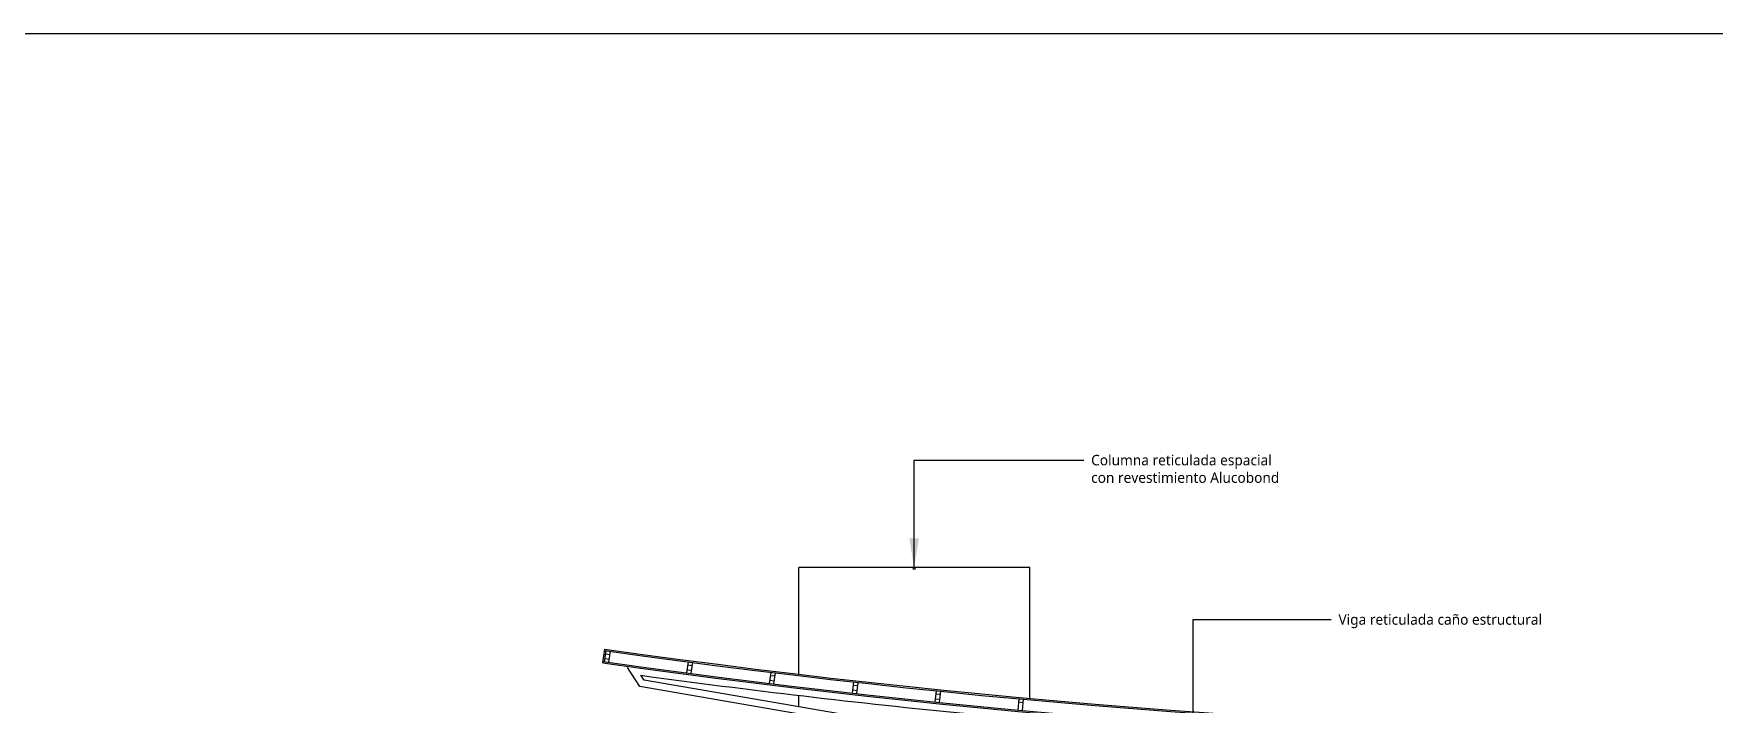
# Model space of a CAD drawing. Extents: x -30 to 1202, y 231 to 898.
# Drawn here: x 80.8 to 224.9, y 840.8 to 898.4 of the extents above; entities that cross this region are included whole.
import ezdxf

# ---------------------------------------------------------------- set-up
doc = ezdxf.new("R2010")
doc.units = 0
doc.header["$LTSCALE"] = 0.04
for name, color, linetype in [('0.1', 1, 'CONTINUOUS'), ('0.2', 2, 'CONTINUOUS'), ('0.3', 3, 'CONTINUOUS')]:
    doc.layers.add(name, color=color, linetype=linetype)
doc.styles.add('Amir', font='l_10646.ttf', dxfattribs={"height": 0.15})
doc.styles.get("Standard").update_dxf_attribs({"font": 'romans.shx'})
doc.dimstyles.get("Standard").update_dxf_attribs({"dimtxt": 0.18, "dimasz": 0.18, "dimexe": 0.18, "dimexo": 0.0625, "dimgap": 0.09, "dimtad": 0, "dimtih": 1, "dimtoh": 1, "dimdec": 4, "dimzin": 0, "dimdsep": 46, "dimtxsty": 'Standard', "dimcen": 0.09, "dimadec": 0, "dimazin": 0, "dimtfac": 1, "dimtdec": 4, "dimtofl": 0, "dimtmove": 0, "dimatfit": 3, "dimfxl": 1, "dimtolj": 1, "dimtzin": 0, "dimarcsym": 0})

msp = doc.modelspace()

# ---------------------------------------------------------------- linework, layer by layer
at = {"layer": '0.1'}
for p, q in [((166.18, 852.58), (146.37, 852.58)), ((146.37, 843.41), (146.37, 852.58)), ((166.18, 841.33), (166.18, 852.58)), ((146.37, 840.62), (146.37, 841.6))]:
    msp.add_line(p, q, dxfattribs=at)
msp.add_lwpolyline([(-29.93, 898.4), (744.89, 898.4), (744.89, 230.68), (-29.93, 230.68)], close=True, dxfattribs=at)
msp.add_circle((156.27, 852.48), 0.0822, dxfattribs=at)
at = {"layer": '0.2'}
for p, q in [((132.76, 842.36), (131.68, 844)), ((133.12, 842.9), (132.84, 843.32)), ((160.81, 837.51), (132.76, 842.36)), ((160.81, 838.12), (133.12, 842.9))]:
    msp.add_line(p, q, dxfattribs=at)
for start, end in [(262.21265, 264.38498), (264.53162, 277.73605)]:
    msp.add_arc((233.48, 1579.21), 742.74, start, end, dxfattribs=at)
at = {"layer": '0.3'}
for p, q in [((129.58, 844.38), (129.75, 845.57)), ((129.71, 844.48), (129.85, 845.43)), ((130.12, 844.68), (129.75, 844.73)), ((130.18, 845.09), (129.81, 845.14)), ((130.08, 844.43), (130.22, 845.38)), ((136.79, 843.52), (136.92, 844.47)), ((137.2, 843.72), (136.83, 843.77)), ((137.25, 844.13), (136.88, 844.18)), ((137.16, 843.47), (137.29, 844.42)), ((143.88, 842.62), (144, 843.57)), ((144.33, 843.24), (143.96, 843.28)), ((144.25, 842.58), (144.37, 843.53)), ((144.28, 842.82), (143.91, 842.87)), ((150.98, 841.79), (151.09, 842.75)), ((151.38, 842), (151.01, 842.04)), ((151.42, 842.41), (151.05, 842.45)), ((151.35, 841.75), (151.46, 842.7)), ((158.08, 841.03), (158.18, 841.99)), ((158.45, 840.99), (158.55, 841.95)), ((158.48, 841.24), (158.11, 841.28)), ((158.52, 841.66), (158.15, 841.69)), ((165.2, 840.34), (165.28, 841.3)), ((165.63, 840.97), (165.26, 841)), ((165.57, 840.31), (165.65, 841.26))]:
    msp.add_line(p, q, dxfattribs=at)
for radius in [741.06, 740.94, 742.14, 742.02]:
    msp.add_arc((233.48, 1579.21), radius, 261.95173, 278.04827, dxfattribs=at)

# ---------------------------------------------------------------- texts
at = {"layer": '0.1', "char_height": 0.9, "attachment_point": 1, "style": 'Amir'}
for s, insert, width in [('\\A1;Columna reticulada espacial\\Pcon revestimiento Alucobond', (171.45, 862.24), 32.9714), ('Viga reticulada caño estructural', (192.66, 848.56), 35.352)]:
    msp.add_mtext(s, dxfattribs=dict(at, insert=insert, width=width))

# ---------------------------------------------------------------- leaders
at = {"layer": '0.1', "annotation_type": 0, "has_hookline": 1, "hookline_direction": 0}
for points, text_width in [([(156.27, 852.58), (156.27, 861.79), (170.83, 861.79)], 17.5), ([(180.19, 834.17), (180.19, 848.11), (192.03, 848.11)], 19.01)]:
    msp.add_leader(points, dimstyle='Standard', override={"dimtxt": 0.15, "dimasz": 2.5, "dimexe": 1.25, "dimexo": 0.625, "dimgap": 0.625, "dimtad": 0, "dimtih": 0, "dimtoh": 0, "dimzin": 8, "dimlunit": 6, "dimtxsty": 'Amir', "dimcen": 2.5, "dimtofl": 1}, dxfattribs=dict(at, text_width=text_width))

doc.saveas('drawing.dxf')
